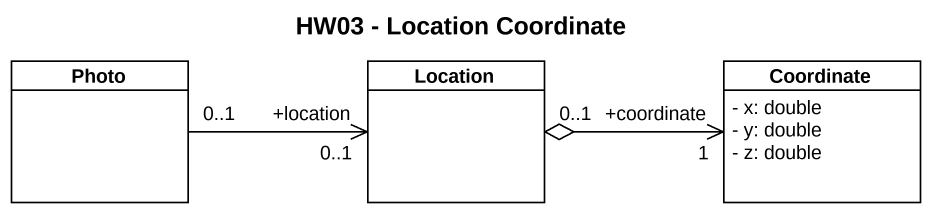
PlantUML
@startuml
title HW03 - Location Coordinate
hide circle
hide empty members
skinparam classAttributeIconSize 0
class Photo
class Location
class Coordinate {
  - x: double
  - y: double
  - z: double
}
Photo "0..1" -right-> "+location\n0..1" Location
Location "0..1" o-right-> "+coordinate\n1" Coordinate
@enduml
